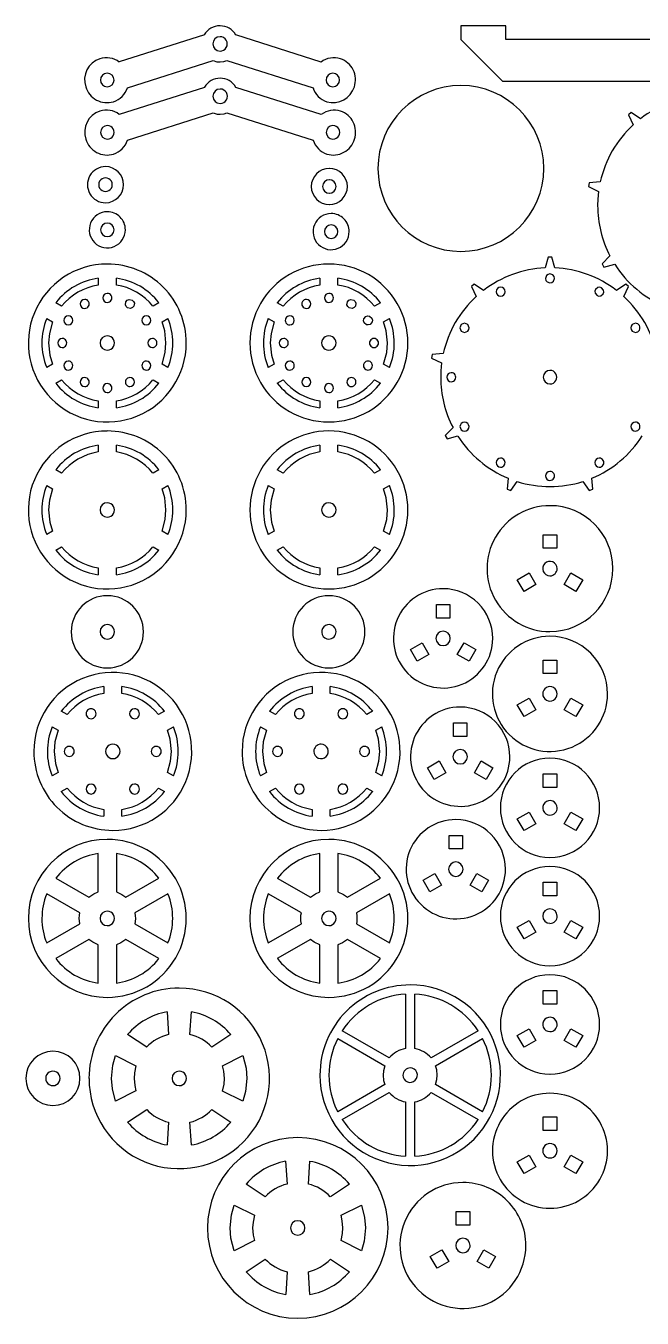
# Model space of a CAD drawing. Header units: millimetres. Extents: x -2305 to 1184, y -190 to 1638.
# Drawn here: x -910.5 to -705.7, y -188.2 to 241.2 of the extents above; entities that cross this region are included whole.
import ezdxf

# ---------------------------------------------------------------- set-up
doc = ezdxf.new("R2010")
doc.units = ezdxf.units.MM

msp = doc.modelspace()

# ---------------------------------------------------------------- linework, layer by layer
at = {"color": 7, "linetype": 'Continuous'}
for p, q in [((-750.99, 241.23), (-765.98, 241.23)), ((-765.98, 241.23), (-765.98, 236.7)), ((-750.99, 236.7), (-750.99, 241.23)), ((-851.22, 238.19), (-879.51, 229.22)), ((-812.4, 229.18), (-840.79, 238.19)), ((-765.98, 236.7), (-752.11, 222.82)), ((-676.02, 236.7), (-750.99, 236.7)), ((-876.79, 220.64), (-848.28, 229.68)), ((-843.73, 229.68), (-815.11, 220.6)), ((-851.18, 220.79), (-879.47, 211.82)), ((-812.36, 211.79), (-840.76, 220.79)), ((-752.11, 222.82), (-577.06, 222.82)), ((-876.75, 203.24), (-848.24, 212.28)), ((-843.7, 212.28), (-815.08, 203.21)), ((-709.35, 212.46), (-710.3, 211.67)), ((-710.3, 211.67), (-708.76, 208.29)), ((-706.29, 210.35), (-709.35, 212.46)), ((-723.35, 189.05), (-723.56, 187.84)), ((-719.66, 189.41), (-723.35, 189.05)), ((-723.56, 187.84), (-720.21, 186.24)), ((-736.98, 164.36), (-737.97, 160.78)), ((-735.75, 164.36), (-736.98, 164.36)), ((-734.76, 160.78), (-735.75, 164.36)), ((-716.43, 164.77), (-719.03, 162.12)), ((-719.03, 162.12), (-718.42, 161.06)), ((-718.42, 161.06), (-714.82, 161.99)), ((-886.46, 157.38), (-886.46, 155.11)), ((-880.46, 155.11), (-880.46, 157.38)), ((-880.46, 157.38), (-880.46, 157.38)), ((-812.84, 157.38), (-812.84, 155.11)), ((-806.84, 155.11), (-806.84, 157.38)), ((-761.52, 155.42), (-762.46, 154.63)), ((-762.46, 154.63), (-760.92, 151.26)), ((-758.46, 153.32), (-761.52, 155.42)), ((-711.21, 155.42), (-714.27, 153.32)), ((-711.81, 151.26), (-710.27, 154.64)), ((-710.27, 154.64), (-711.21, 155.42)), ((-898.64, 148.08), (-900.6, 149.21)), ((-866.31, 149.21), (-868.28, 148.08)), ((-825.01, 148.08), (-826.98, 149.21)), ((-792.69, 149.21), (-794.66, 148.08)), ((-903.61, 144.02), (-901.64, 142.88)), ((-865.28, 142.88), (-863.31, 144.02)), ((-829.98, 144.02), (-828.01, 142.88)), ((-791.66, 142.88), (-789.69, 144.02)), ((-901.64, 128.82), (-903.61, 127.68)), ((-863.31, 127.68), (-865.28, 128.82)), ((-828.01, 128.82), (-829.99, 127.68)), ((-789.69, 127.68), (-791.66, 128.82)), ((-775.51, 132.02), (-775.73, 130.81)), ((-775.73, 130.81), (-772.37, 129.21)), ((-771.82, 132.37), (-775.51, 132.02)), ((-900.6, 122.49), (-898.63, 123.62)), ((-868.28, 123.63), (-866.31, 122.49)), ((-826.98, 122.49), (-825.01, 123.62)), ((-794.66, 123.63), (-792.69, 122.49)), ((-886.46, 116.59), (-886.46, 114.32)), ((-880.46, 114.32), (-880.46, 116.59)), ((-812.84, 116.59), (-812.84, 114.32)), ((-806.84, 114.32), (-806.84, 116.59)), ((-768.59, 107.74), (-771.19, 105.09)), ((-771.19, 105.09), (-770.58, 104.02)), ((-770.58, 104.02), (-766.98, 104.95)), ((-886.46, 101.9), (-886.46, 99.64)), ((-880.46, 99.64), (-880.46, 101.9)), ((-880.46, 101.9), (-880.46, 101.9)), ((-812.84, 101.9), (-812.84, 99.64)), ((-806.84, 99.64), (-806.84, 101.9)), ((-898.64, 92.6), (-900.6, 93.73)), ((-866.31, 93.73), (-868.28, 92.6)), ((-825.01, 92.6), (-826.98, 93.73)), ((-792.69, 93.73), (-794.66, 92.6)), ((-750.28, 90.93), (-750.57, 87.24)), ((-722.15, 87.24), (-722.44, 90.93)), ((-903.61, 88.54), (-901.64, 87.41)), ((-865.28, 87.41), (-863.31, 88.54)), ((-829.98, 88.54), (-828.01, 87.41)), ((-791.66, 87.41), (-789.69, 88.54)), ((-750.57, 87.24), (-749.42, 86.81)), ((-749.42, 86.81), (-747.27, 89.82)), ((-725.45, 89.82), (-723.3, 86.81)), ((-723.3, 86.81), (-722.15, 87.24)), ((-901.64, 73.34), (-903.61, 72.2)), ((-863.31, 72.2), (-865.28, 73.34)), ((-828.01, 73.34), (-829.99, 72.2)), ((-789.69, 72.2), (-791.66, 73.34)), ((-738.62, 72.13), (-734.12, 72.13)), ((-738.62, 67.63), (-738.62, 72.13)), ((-734.12, 72.13), (-734.12, 67.63)), ((-900.6, 67.01), (-898.63, 68.15)), ((-868.28, 68.15), (-866.31, 67.01)), ((-826.98, 67.01), (-825.01, 68.15)), ((-794.66, 68.15), (-792.69, 67.01)), ((-734.12, 67.63), (-738.62, 67.63)), ((-886.46, 61.11), (-886.46, 58.84)), ((-880.46, 58.84), (-880.46, 61.11)), ((-812.84, 61.11), (-812.84, 58.84)), ((-806.84, 58.84), (-806.84, 61.11)), ((-747.23, 57.21), (-743.33, 59.46)), ((-744.98, 53.31), (-747.23, 57.21)), ((-743.33, 59.46), (-741.09, 55.56)), ((-731.65, 55.56), (-729.4, 59.46)), ((-729.4, 59.46), (-725.5, 57.21)), ((-725.5, 57.21), (-727.75, 53.31)), ((-741.09, 55.56), (-744.98, 53.31)), ((-727.75, 53.31), (-731.65, 55.56)), ((-774.13, 48.96), (-769.63, 48.96)), ((-774.13, 44.46), (-774.13, 48.96)), ((-769.63, 48.96), (-769.63, 44.46)), ((-769.63, 44.46), (-774.13, 44.46)), ((-782.74, 34.04), (-778.85, 36.28)), ((-778.85, 36.28), (-776.6, 32.39)), ((-767.16, 32.39), (-764.91, 36.28)), ((-764.91, 36.28), (-761.02, 34.04)), ((-780.49, 30.14), (-782.74, 34.04)), ((-776.6, 32.39), (-780.49, 30.14)), ((-763.27, 30.14), (-767.16, 32.39)), ((-761.02, 34.04), (-763.27, 30.14)), ((-738.62, 30.51), (-734.12, 30.51)), ((-738.62, 26.02), (-738.62, 30.51)), ((-734.12, 30.51), (-734.12, 26.02)), ((-734.12, 26.02), (-738.62, 26.02)), ((-884.64, 21.69), (-884.64, 19.42)), ((-878.64, 19.42), (-878.64, 21.69)), ((-815.43, 21.69), (-815.43, 19.42)), ((-809.43, 19.42), (-809.43, 21.69)), ((-747.23, 15.59), (-743.33, 17.84)), ((-743.33, 17.84), (-741.09, 13.94)), ((-731.65, 13.94), (-729.4, 17.84)), ((-729.4, 17.84), (-725.5, 15.59)), ((-896.82, 12.38), (-898.79, 13.52)), ((-864.5, 13.52), (-866.47, 12.38)), ((-827.61, 12.38), (-829.58, 13.52)), ((-795.29, 13.52), (-797.26, 12.38)), ((-744.98, 11.7), (-747.23, 15.59)), ((-741.09, 13.94), (-744.98, 11.7)), ((-727.75, 11.7), (-731.65, 13.94)), ((-725.5, 15.59), (-727.75, 11.7)), ((-768.45, 9.64), (-763.95, 9.64)), ((-768.45, 5.14), (-768.45, 9.64)), ((-763.95, 9.64), (-763.95, 5.14)), ((-901.79, 8.32), (-899.82, 7.19)), ((-863.46, 7.19), (-861.49, 8.33)), ((-832.58, 8.32), (-830.61, 7.19)), ((-794.25, 7.19), (-792.28, 8.33)), ((-763.95, 5.14), (-768.45, 5.14)), ((-777.07, -5.28), (-773.17, -3.03)), ((-773.17, -3.03), (-770.92, -6.93)), ((-761.48, -6.93), (-759.23, -3.03)), ((-759.23, -3.03), (-755.34, -5.28)), ((-899.82, -6.88), (-901.79, -8.01)), ((-861.49, -8.01), (-863.46, -6.88)), ((-830.61, -6.88), (-832.58, -8.01)), ((-792.28, -8.01), (-794.25, -6.88)), ((-774.82, -9.18), (-777.07, -5.28)), ((-770.92, -6.93), (-774.82, -9.18)), ((-757.59, -9.18), (-761.48, -6.93)), ((-755.34, -5.28), (-757.59, -9.18)), ((-738.62, -7.34), (-734.12, -7.34)), ((-738.62, -11.84), (-738.62, -7.34)), ((-734.12, -7.34), (-734.12, -11.84)), ((-898.79, -13.21), (-896.82, -12.07)), ((-866.47, -12.07), (-864.5, -13.2)), ((-829.58, -13.21), (-827.61, -12.07)), ((-797.26, -12.07), (-795.28, -13.2)), ((-734.12, -11.84), (-738.62, -11.84)), ((-884.64, -19.11), (-884.64, -21.37)), ((-878.64, -21.37), (-878.64, -19.11)), ((-815.43, -19.11), (-815.43, -21.37)), ((-809.43, -21.37), (-809.43, -19.11)), ((-747.23, -22.26), (-743.33, -20.01)), ((-743.33, -20.01), (-741.09, -23.91)), ((-731.65, -23.91), (-729.4, -20.01)), ((-729.4, -20.01), (-725.5, -22.26)), ((-744.98, -26.15), (-747.23, -22.26)), ((-741.09, -23.91), (-744.98, -26.15)), ((-727.75, -26.15), (-731.65, -23.91)), ((-725.5, -22.26), (-727.75, -26.15)), ((-769.9, -27.74), (-765.4, -27.74)), ((-769.9, -32.24), (-769.9, -27.74)), ((-765.4, -27.74), (-765.4, -32.24)), ((-886.46, -46.5), (-886.46, -33.8)), ((-880.46, -33.8), (-880.46, -46.5)), ((-812.84, -46.5), (-812.84, -33.8)), ((-806.84, -33.8), (-806.84, -46.49)), ((-765.4, -32.24), (-769.9, -32.24)), ((-900.59, -41.97), (-889.6, -48.32)), ((-877.32, -48.31), (-866.33, -41.97)), ((-826.97, -41.97), (-815.98, -48.32)), ((-803.7, -48.31), (-792.71, -41.97)), ((-778.51, -42.66), (-774.62, -40.41)), ((-776.26, -46.56), (-778.51, -42.66)), ((-774.62, -40.41), (-772.37, -44.31)), ((-762.93, -44.31), (-760.68, -40.41)), ((-760.68, -40.41), (-756.79, -42.66)), ((-756.79, -42.66), (-759.04, -46.56)), ((-892.6, -53.5), (-903.59, -47.16)), ((-863.32, -47.16), (-874.31, -53.5)), ((-818.98, -53.5), (-829.97, -47.16)), ((-806.84, -46.49), (-806.84, -46.5)), ((-789.7, -47.16), (-800.69, -53.5)), ((-772.37, -44.31), (-776.26, -46.56)), ((-759.04, -46.56), (-762.93, -44.31)), ((-738.62, -43.32), (-734.12, -43.32)), ((-738.62, -47.82), (-738.62, -43.32)), ((-734.12, -43.32), (-734.12, -47.82)), ((-734.12, -47.82), (-738.62, -47.82)), ((-903.59, -63.49), (-892.6, -57.14)), ((-874.31, -57.14), (-863.32, -63.49)), ((-829.97, -63.49), (-818.98, -57.14)), ((-800.69, -57.14), (-789.7, -63.49)), ((-747.23, -58.25), (-743.33, -56)), ((-744.98, -62.14), (-747.23, -58.25)), ((-741.09, -59.89), (-744.98, -62.14)), ((-743.33, -56), (-741.09, -59.89)), ((-731.65, -59.89), (-729.4, -56)), ((-727.75, -62.14), (-731.65, -59.89)), ((-729.4, -56), (-725.5, -58.25)), ((-725.5, -58.25), (-727.75, -62.14)), ((-889.6, -62.33), (-900.59, -68.67)), ((-886.45, -76.84), (-886.46, -64.15)), ((-880.46, -64.15), (-880.46, -76.84)), ((-866.32, -68.68), (-877.32, -62.33)), ((-815.98, -62.33), (-826.97, -68.67)), ((-812.83, -76.84), (-812.84, -64.15)), ((-806.84, -64.15), (-806.84, -76.84)), ((-792.7, -68.68), (-803.7, -62.33)), ((-784.33, -80.48), (-784.33, -98.56)), ((-781.33, -98.57), (-781.33, -80.48)), ((-738.62, -79.31), (-734.12, -79.31)), ((-738.62, -83.81), (-738.62, -79.31)), ((-734.12, -79.31), (-734.12, -83.81)), ((-734.12, -83.81), (-738.62, -83.81)), ((-863.57, -86.36), (-863.12, -93.92)), ((-855.99, -93.92), (-855.54, -86.36)), ((-870.38, -98.12), (-876.71, -93.94)), ((-842.4, -93.94), (-848.73, -98.12)), ((-789.76, -101.69), (-805.4, -92.66)), ((-760.25, -92.66), (-775.89, -101.69)), ((-747.23, -94.23), (-743.33, -91.98)), ((-744.98, -98.13), (-747.23, -94.23)), ((-743.33, -91.98), (-741.09, -95.88)), ((-731.65, -95.88), (-729.4, -91.98)), ((-729.4, -91.98), (-725.5, -94.23)), ((-725.5, -94.23), (-727.75, -98.13)), ((-806.91, -95.26), (-791.25, -104.29)), ((-774.4, -104.29), (-758.75, -95.26)), ((-741.09, -95.88), (-744.98, -98.13)), ((-727.75, -98.13), (-731.65, -95.88)), ((-880.73, -100.89), (-873.95, -104.29)), ((-845.16, -104.29), (-838.38, -100.9)), ((-791.25, -110.56), (-806.91, -119.6)), ((-758.75, -119.6), (-774.4, -110.56)), ((-873.95, -112.68), (-880.73, -116.07)), ((-838.38, -116.08), (-845.16, -112.69)), ((-805.4, -122.19), (-789.76, -113.16)), ((-775.9, -113.16), (-760.25, -122.19)), ((-876.71, -123.03), (-870.38, -118.85)), ((-848.72, -118.85), (-842.4, -123.03)), ((-784.33, -116.29), (-784.33, -134.37)), ((-781.33, -134.37), (-781.33, -116.29)), ((-863.11, -123.05), (-863.57, -130.61)), ((-855.54, -130.61), (-855.99, -123.05)), ((-738.62, -121.3), (-734.12, -121.3)), ((-738.62, -125.79), (-738.62, -121.3)), ((-734.12, -121.3), (-734.12, -125.79)), ((-734.12, -125.79), (-738.62, -125.79)), ((-824.2, -136.04), (-823.74, -143.6)), ((-816.62, -143.61), (-816.17, -136.04)), ((-747.23, -136.22), (-743.33, -133.97)), ((-744.98, -140.11), (-747.23, -136.22)), ((-743.33, -133.97), (-741.09, -137.86)), ((-731.65, -137.86), (-729.4, -133.97)), ((-729.4, -133.97), (-725.5, -136.22)), ((-725.5, -136.22), (-727.75, -140.11)), ((-741.09, -137.86), (-744.98, -140.11)), ((-727.75, -140.11), (-731.65, -137.86)), ((-831.01, -147.8), (-837.33, -143.63)), ((-803.03, -143.63), (-809.35, -147.81)), ((-841.35, -150.58), (-834.57, -153.97)), ((-805.78, -153.97), (-799.01, -150.58)), ((-767.53, -152.77), (-763.04, -152.77)), ((-767.53, -157.27), (-767.53, -152.77)), ((-763.04, -152.77), (-763.04, -157.27)), ((-763.04, -157.27), (-767.53, -157.27)), ((-834.58, -162.37), (-841.35, -165.76)), ((-799.01, -165.76), (-805.78, -162.37)), ((-776.15, -167.69), (-772.25, -165.45)), ((-772.25, -165.45), (-770, -169.34)), ((-760.56, -169.34), (-758.31, -165.45)), ((-758.31, -165.45), (-754.42, -167.69)), ((-837.33, -172.71), (-831.01, -168.53)), ((-809.35, -168.54), (-803.03, -172.71)), ((-773.9, -171.59), (-776.15, -167.69)), ((-770, -169.34), (-773.9, -171.59)), ((-756.67, -171.59), (-760.56, -169.34)), ((-754.42, -167.69), (-756.67, -171.59)), ((-823.74, -172.74), (-824.19, -180.3)), ((-816.17, -180.3), (-816.62, -172.74))]:
    msp.add_line(p, q, dxfattribs=at)
at = {"color": 7, "linetype": 'Continuous', "flags": 128}
for points in [[(-848.28, 229.68), (-847.05, 229.32), (-846.01, 229.23)], [(-846.01, 229.23), (-844.69, 229.37), (-843.73, 229.68)], [(-848.24, 212.28), (-847.01, 211.93), (-845.97, 211.83)], [(-845.97, 211.83), (-844.66, 211.98), (-843.7, 212.28)], [(-720.21, 186.24), (-720.47, 183.62), (-720.53, 181.53)], [(-736.37, 158.79), (-737.01, 158.65), (-737.52, 158.25), (-737.87, 157.29)], [(-737.87, 157.29), (-737.72, 156.65), (-737.32, 156.14), (-736.37, 155.79)], [(-734.87, 157.29), (-735.01, 157.94), (-735.41, 158.45), (-736.37, 158.79)], [(-736.37, 155.79), (-735.72, 155.94), (-735.21, 156.34), (-734.87, 157.29)], [(-877.26, 149.58), (-876.81, 150.07), (-876.21, 150.31), (-875.21, 150.13)], [(-803.64, 149.58), (-803.19, 150.07), (-802.59, 150.31), (-801.59, 150.13)], [(-721.27, 153.65), (-721.46, 153.02), (-721.37, 152.38), (-720.72, 151.6)], [(-719.22, 154.2), (-719.85, 154.4), (-720.49, 154.31), (-721.27, 153.65)], [(-720.72, 151.6), (-720.08, 151.4), (-719.45, 151.49), (-718.67, 152.15)], [(-718.67, 152.15), (-718.47, 152.79), (-718.56, 153.42), (-719.22, 154.2)], [(-876.71, 147.54), (-877.2, 147.99), (-877.44, 148.58), (-877.26, 149.58)], [(-874.66, 148.09), (-875.11, 147.6), (-875.71, 147.36), (-876.71, 147.54)], [(-875.21, 150.13), (-874.72, 149.68), (-874.48, 149.09), (-874.66, 148.09)], [(-803.09, 147.54), (-803.58, 147.99), (-803.82, 148.58), (-803.64, 149.58)], [(-801.04, 148.09), (-801.49, 147.6), (-802.09, 147.36), (-803.09, 147.54)], [(-801.59, 150.13), (-801.1, 149.68), (-800.86, 149.09), (-801.04, 148.09)], [(-901.64, 142.88), (-902.69, 139.06), (-902.95, 135.85)], [(-863.97, 135.85), (-864.39, 139.9), (-865.28, 142.88)], [(-828.02, 142.88), (-829.06, 139.06), (-829.33, 135.85)], [(-798.15, 142.6), (-798.35, 143.23), (-798.26, 143.87), (-797.6, 144.65)], [(-796.1, 142.05), (-796.74, 141.86), (-797.37, 141.94), (-798.15, 142.6)], [(-797.6, 144.65), (-796.97, 144.84), (-796.33, 144.75), (-795.55, 144.1)], [(-795.55, 144.1), (-795.36, 143.46), (-795.45, 142.83), (-796.1, 142.05)], [(-790.34, 135.85), (-790.77, 139.9), (-791.66, 142.88)], [(-902.95, 135.85), (-902.53, 131.8), (-901.64, 128.82)], [(-865.28, 128.82), (-864.23, 132.65), (-863.97, 135.85)], [(-829.33, 135.85), (-828.9, 131.8), (-828.01, 128.82)], [(-791.66, 128.82), (-790.61, 132.65), (-790.34, 135.85)], [(-772.37, 129.21), (-772.63, 126.59), (-772.69, 124.49)], [(-901.64, 87.41), (-902.69, 83.58), (-902.95, 80.37)], [(-863.97, 80.37), (-864.39, 84.42), (-865.28, 87.41)], [(-828.02, 87.41), (-829.06, 83.58), (-829.33, 80.37)], [(-790.34, 80.37), (-790.77, 84.42), (-791.66, 87.41)], [(-902.95, 80.37), (-902.53, 76.32), (-901.64, 73.34)], [(-865.28, 73.34), (-864.23, 77.17), (-863.97, 80.37)], [(-829.33, 80.37), (-828.9, 76.32), (-828.01, 73.34)], [(-791.66, 73.34), (-790.61, 77.17), (-790.34, 80.37)], [(-899.82, 7.19), (-900.87, 3.36), (-901.13, 0.16)], [(-862.15, 0.16), (-862.58, 4.21), (-863.46, 7.19)], [(-830.61, 7.19), (-831.66, 3.36), (-831.92, 0.16)], [(-792.94, 0.16), (-793.36, 4.21), (-794.25, 7.19)], [(-901.13, 0.16), (-900.71, -3.89), (-899.82, -6.88)], [(-863.46, -6.88), (-862.42, -3.05), (-862.15, 0.16)], [(-831.92, 0.16), (-831.5, -3.89), (-830.61, -6.88)], [(-794.25, -6.88), (-793.2, -3.05), (-792.94, 0.16)], [(-889.6, -48.32), (-887.94, -47.15), (-886.46, -46.5)], [(-880.46, -46.5), (-878.6, -47.37), (-877.32, -48.31)], [(-815.98, -48.32), (-814.31, -47.15), (-812.84, -46.5)], [(-806.84, -46.5), (-804.98, -47.37), (-803.7, -48.31)], [(-892.79, -55.32), (-892.73, -54.29), (-892.6, -53.5)], [(-892.6, -57.14), (-892.75, -56.13), (-892.79, -55.32)], [(-874.31, -53.5), (-874.17, -54.51), (-874.13, -55.32)], [(-874.13, -55.32), (-874.19, -56.35), (-874.31, -57.14)], [(-819.16, -55.32), (-819.11, -54.29), (-818.98, -53.5)], [(-818.98, -57.14), (-819.13, -56.13), (-819.16, -55.32)], [(-800.69, -53.5), (-800.55, -54.51), (-800.51, -55.32)], [(-800.51, -55.32), (-800.57, -56.35), (-800.69, -57.14)], [(-886.46, -64.15), (-888.31, -63.28), (-889.6, -62.33)], [(-877.32, -62.33), (-878.98, -63.5), (-880.46, -64.15)], [(-812.84, -64.15), (-814.69, -63.28), (-815.98, -62.33)], [(-803.7, -62.33), (-805.36, -63.5), (-806.84, -64.15)], [(-882.04, -108.48), (-881.62, -104.13), (-880.73, -100.89)], [(-838.38, -100.9), (-837.33, -105.04), (-837.06, -108.49)], [(-873.95, -104.29), (-874.43, -106.59), (-874.55, -108.49)], [(-844.56, -108.49), (-844.75, -106.09), (-845.16, -104.29)], [(-791.25, -104.29), (-791.71, -106), (-791.82, -107.43)], [(-773.83, -107.43), (-774.02, -105.63), (-774.4, -104.29)], [(-880.73, -116.07), (-881.78, -111.93), (-882.04, -108.48)], [(-874.55, -108.49), (-874.36, -110.88), (-873.95, -112.68)], [(-845.16, -112.69), (-844.68, -110.38), (-844.56, -108.49)], [(-837.06, -108.49), (-837.49, -112.85), (-838.38, -116.08)], [(-791.82, -107.43), (-791.64, -109.23), (-791.25, -110.56)], [(-774.4, -110.56), (-773.95, -108.85), (-773.83, -107.43)], [(-842.67, -158.17), (-842.25, -153.81), (-841.35, -150.58)], [(-834.57, -153.97), (-835.05, -156.28), (-835.18, -158.17)], [(-805.18, -158.17), (-805.38, -155.77), (-805.78, -153.97)], [(-799.01, -150.58), (-797.95, -154.72), (-797.69, -158.17)], [(-841.36, -165.76), (-842.41, -161.62), (-842.67, -158.17)], [(-835.18, -158.17), (-834.98, -160.57), (-834.58, -162.37)], [(-805.78, -162.37), (-805.3, -160.06), (-805.18, -158.17)], [(-797.69, -158.17), (-798.11, -162.53), (-799.01, -165.76)]]:
    msp.add_lwpolyline(points, dxfattribs=at)
at = {"color": 7, "linetype": 'Continuous'}
for centre, radius, start, end in [((-846.01, 235.24), 5.99, 89.9918, 150.5062), ((-846, 235.24), 5.98, 29.4743, 90.0391), ((-846.01, 235.23), 2.4, 90.0086, 269.9812), ((-846.01, 235.23), 2.4, 269.9731, 90.0371), ((-883.62, 223.3), 7.39, 108.4151, 198.3975), ((-883.81, 223.45), 7.19, 53.2752, 107.3983), ((-808.11, 223.48), 7.14, 72.7847, 126.9529), ((-808.34, 223.33), 7.35, 341.2613, 71.4202), ((-883.49, 223.23), 2.25, 90.001, 269.998), ((-883.49, 223.23), 2.25, 270.0059, 89.9951), ((-845.97, 217.85), 5.99, 90.0042, 150.5146), ((-845.97, 217.85), 5.98, 29.4712, 90.0215), ((-808.52, 223.23), 2.25, 90.001, 269.9893), ((-808.52, 223.23), 2.25, 270.0108, 89.9989), ((-883.57, 223.09), 7.38, 196.703, 286.8568), ((-883.63, 222.88), 7.2, 287.8347, 341.8813), ((-845.97, 217.83), 2.4, 90.0259, 269.9648), ((-845.97, 217.83), 2.4, 269.9658, 90.0435), ((-808.34, 222.77), 7.11, 197.7612, 252.149), ((-808.43, 223.06), 7.36, 253.4851, 343.4849), ((-765.98, 193.84), 27.55, 89.9998, 269.9997), ((-765.98, 193.84), 27.55, 270.0011, 89.9994), ((-684.25, 181.68), 36.17, 92.466, 127.5493), ((-883.59, 205.91), 7.39, 108.408, 198.4064), ((-883.77, 206.06), 7.19, 53.2737, 107.4014), ((-808.07, 206.09), 7.13, 72.756, 126.9811), ((-808.3, 205.94), 7.35, 341.2652, 71.4298), ((-883.46, 205.84), 2.25, 90.001, 269.9869), ((-883.46, 205.84), 2.25, 270.001, 90.0111), ((-808.49, 205.84), 2.25, 89.9977, 269.9946), ((-808.49, 205.84), 2.25, 269.9928, 90.0149), ((-684.25, 181.55), 36.27, 132.5063, 167.4896), ((-883.53, 205.69), 7.38, 196.696, 286.8586), ((-883.6, 205.49), 7.21, 287.8568, 341.8597), ((-808.31, 205.37), 7.1, 197.7285, 252.1564), ((-808.39, 205.67), 7.36, 253.4844, 343.486), ((-884.06, 188.45), 6, 89.9969, 270.0063), ((-884.06, 188.45), 6, 270.0026, 89.9942), ((-809.68, 187.85), 6, 90.0137, 269.9892), ((-809.69, 187.85), 6, 270.0032, 89.9939), ((-884.06, 188.45), 2.25, 89.9763, 270.0152), ((-884.05, 188.45), 2.25, 269.9862, 90.0223), ((-809.68, 187.85), 2.25, 90.0002, 269.9922), ((-809.69, 187.85), 2.25, 270.0052, 90.0025), ((-684.31, 181.5), 36.22, 179.9641, 207.5177), ((-883.46, 173.45), 6, 89.9873, 359.9994), ((-883.45, 173.46), 5.99, 359.935, 90.0482), ((-809.09, 172.85), 6, 90.002, 0.0136), ((-809.08, 172.86), 5.99, 359.9604, 90.0519), ((-883.46, 173.45), 2.25, 90.0052, 269.9909), ((-883.46, 173.45), 2.25, 270.0101, 89.9939), ((-809.09, 172.85), 2.25, 90.0019, 269.996), ((-809.09, 172.85), 2.25, 270.0052, 89.9969), ((-883.46, 135.85), 26.24, 89.9947, 0.0073), ((-883.44, 135.87), 26.22, 359.9591, 90.0419), ((-809.84, 135.85), 26.24, 90.0002, 270.0008), ((-809.84, 135.85), 26.24, 269.9983, 90.0006), ((-736.41, 124.64), 36.17, 92.4675, 127.5446), ((-736.31, 124.65), 36.17, 52.454, 87.5395), ((-684.12, 181.59), 36.43, 212.5543, 247.3887), ((-883.47, 135.87), 21.71, 97.9067, 142.0967), ((-883.47, 135.88), 19.46, 98.8357, 141.2011), ((-883.45, 135.87), 21.72, 37.9107, 82.085), ((-883.46, 135.87), 19.48, 38.8116, 81.1421), ((-809.85, 135.87), 21.71, 97.9064, 142.1003), ((-809.85, 135.89), 19.45, 98.8317, 141.2114), ((-809.83, 135.87), 21.72, 37.9088, 82.082), ((-809.84, 135.87), 19.48, 38.8162, 81.1389), ((-890.96, 148.84), 1.5, 89.9998, 269.9823), ((-890.96, 148.84), 1.5, 269.9998, 90.0181), ((-883.46, 150.85), 1.5, 89.9998, 269.9821), ((-883.46, 150.85), 1.5, 269.9998, 90.0183), ((-817.33, 148.84), 1.5, 89.9822, 270.0125), ((-817.33, 148.84), 1.5, 270.0135, 89.9918), ((-809.84, 150.85), 1.5, 90.0047, 269.9927), ((-809.84, 150.85), 1.5, 269.9998, 90.0027), ((-736.42, 124.52), 36.26, 132.5046, 167.4966), ((-752.77, 152.9), 1.5, 90.0028, 269.9938), ((-752.77, 152.9), 1.5, 270.0028, 90.0006), ((-736.34, 124.5), 36.3, 12.5263, 47.4815), ((-883.56, 135.87), 21.64, 157.8756, 180.0577), ((-896.44, 143.35), 1.5, 90.0003, 269.9996), ((-896.44, 143.35), 1.5, 270.0003, 89.9997), ((-870.47, 143.35), 1.5, 89.9998, 269.9989), ((-870.47, 143.35), 1.5, 270.0047, 89.9965), ((-883.38, 135.86), 21.67, 359.9622, 22.1122), ((-809.97, 135.87), 21.61, 157.842, 180.0518), ((-822.82, 143.35), 1.5, 89.9822, 270.0121), ((-822.82, 143.35), 1.5, 270.0135, 89.9922), ((-809.74, 135.87), 21.64, 359.9454, 22.123), ((-764.77, 140.89), 1.5, 90.0028, 269.9918), ((-764.77, 140.89), 1.5, 270.0028, 90.0027), ((-707.96, 140.89), 1.5, 90.0028, 269.9845), ((-707.96, 140.89), 1.5, 270.0028, 90.0099), ((-883.46, 135.85), 2.4, 90.0043, 269.9843), ((-883.46, 135.85), 2.4, 269.9884, 90.0229), ((-809.84, 135.85), 2.4, 89.9982, 270.0003), ((-809.84, 135.85), 2.4, 269.9946, 90.007), ((-883.53, 135.84), 21.67, 179.9643, 202.1052), ((-898.45, 135.85), 1.5, 90.0003, 269.9988), ((-898.45, 135.85), 1.5, 270.0003, 90.0006), ((-868.46, 135.85), 1.5, 90.0135, 269.9724), ((-868.46, 135.85), 1.5, 269.9822, 90.0318), ((-883.38, 135.84), 21.66, 337.8866, 0.0359), ((-809.91, 135.84), 21.67, 179.9765, 202.1141), ((-824.83, 135.85), 1.5, 90.0003, 269.9931), ((-824.83, 135.85), 1.5, 270.0003, 90.0062), ((-794.84, 135.85), 1.5, 89.9973, 269.9996), ((-794.84, 135.85), 1.5, 269.9973, 90.0057), ((-809.68, 135.82), 21.59, 337.8511, 0.0787), ((-896.44, 128.35), 1.5, 89.9973, 269.9874), ((-896.44, 128.35), 1.5, 269.9973, 90.0179), ((-870.47, 128.35), 1.5, 89.9822, 270.0165), ((-870.47, 128.35), 1.5, 270.0135, 89.9878), ((-822.82, 128.35), 1.5, 89.9973, 269.997), ((-822.82, 128.35), 1.5, 270.0023, 90.0034), ((-796.85, 128.35), 1.5, 89.9973, 270.0018), ((-796.85, 128.35), 1.5, 269.9973, 90.0035), ((-769.17, 124.49), 1.5, 90.0028, 269.985), ((-769.17, 124.49), 1.5, 270.0028, 90.0094), ((-736.37, 124.49), 2.25, 89.9977, 269.9927), ((-736.37, 124.49), 2.25, 269.9977, 90.0119), ((-883.46, 135.84), 21.73, 217.9185, 262.0736), ((-883.46, 135.83), 19.47, 218.8036, 261.1505), ((-890.96, 122.86), 1.5, 89.9998, 269.9823), ((-890.96, 122.86), 1.5, 269.9998, 90.0181), ((-883.46, 120.86), 1.5, 89.9973, 269.9845), ((-883.46, 120.86), 1.5, 269.9973, 90.0208), ((-883.45, 135.82), 19.46, 278.8457, 321.2134), ((-883.45, 135.83), 21.71, 277.9152, 322.1182), ((-875.96, 122.87), 1.5, 89.9973, 270.001), ((-875.96, 122.87), 1.5, 270.0023, 89.9994), ((-809.84, 135.84), 21.72, 217.9126, 262.0758), ((-809.83, 135.84), 19.49, 218.8208, 261.1313), ((-817.33, 122.86), 1.5, 89.9998, 269.9949), ((-817.33, 122.86), 1.5, 270.0047, 90.0006), ((-809.84, 120.86), 1.5, 90.0023, 269.9952), ((-809.84, 120.86), 1.5, 269.9973, 90.0052), ((-809.83, 135.82), 19.46, 278.8427, 321.2139), ((-809.82, 135.82), 21.7, 277.9123, 322.1281), ((-802.34, 122.87), 1.5, 89.9973, 270.0014), ((-802.34, 122.87), 1.5, 269.9973, 90.0039), ((-736.51, 124.46), 36.18, 179.9509, 207.5327), ((-764.77, 108.09), 1.5, 90.0028, 269.9918), ((-764.77, 108.09), 1.5, 270.0028, 90.0027), ((-707.96, 108.09), 1.5, 90.0028, 269.9845), ((-707.96, 108.09), 1.5, 270.0028, 90.0099), ((-883.46, 80.37), 26.24, 89.9944, 0.0053), ((-883.44, 80.4), 26.22, 359.958, 90.0408), ((-809.84, 80.38), 26.24, 90.0004, 270.0006), ((-809.84, 80.38), 26.24, 269.9989, 90.0001), ((-736.28, 124.55), 36.43, 212.552, 247.3899), ((-736.44, 124.55), 36.42, 292.6115, 327.4533), ((-883.47, 80.39), 21.72, 97.9106, 142.0959), ((-883.47, 80.4), 19.47, 98.8401, 141.2003), ((-883.45, 80.39), 21.72, 37.9051, 82.0875), ((-883.46, 80.39), 19.48, 38.8117, 81.1384), ((-809.85, 80.4), 21.71, 97.9103, 142.0996), ((-809.85, 80.41), 19.46, 98.8361, 141.2105), ((-809.83, 80.39), 21.72, 37.9031, 82.0844), ((-809.84, 80.39), 19.48, 38.8163, 81.1352), ((-752.77, 96.09), 1.5, 90.0003, 269.9963), ((-752.77, 96.09), 1.5, 270.0003, 90.0031), ((-719.97, 96.09), 1.5, 90.0003, 269.9712), ((-719.97, 96.09), 1.5, 270.0003, 90.0281), ((-736.37, 91.7), 1.5, 90.0028, 269.9828), ((-736.37, 91.7), 1.5, 270.0028, 90.0116), ((-883.56, 80.39), 21.63, 157.8745, 180.0561), ((-883.38, 80.39), 21.67, 359.9653, 22.1119), ((-809.97, 80.39), 21.61, 157.8409, 180.0502), ((-809.74, 80.39), 21.64, 359.9485, 22.1226), ((-736.39, 124.45), 36.3, 252.5602, 270.0492), ((-736.33, 124.48), 36.33, 269.9585, 287.4327), ((-883.46, 80.37), 2.4, 90.0086, 269.9801), ((-883.46, 80.37), 2.4, 269.9927, 90.0187), ((-809.84, 80.37), 2.4, 90.0024, 269.996), ((-809.84, 80.37), 2.4, 269.9988, 90.0027), ((-736.37, 60.88), 20.92, 89.9995, 270.0018), ((-736.37, 60.88), 20.92, 270.001, 89.9978), ((-883.53, 80.36), 21.67, 179.9589, 202.1038), ((-883.38, 80.36), 21.66, 337.8861, 0.0377), ((-809.91, 80.36), 21.67, 179.971, 202.1128), ((-809.68, 80.34), 21.59, 337.8507, 0.0805), ((-883.46, 80.36), 21.72, 217.9051, 262.0807), ((-883.46, 80.35), 19.47, 218.8094, 261.1484), ((-883.45, 80.34), 19.46, 278.8419, 321.2099), ((-883.45, 80.35), 21.71, 277.9125, 322.1114), ((-809.84, 80.35), 21.72, 217.8993, 262.0829), ((-809.83, 80.37), 19.49, 218.8266, 261.1292), ((-809.83, 80.34), 19.46, 278.8389, 321.2104), ((-809.82, 80.34), 21.7, 277.9097, 322.1213), ((-736.37, 60.88), 2.4, 0.006, 270.0078), ((-736.37, 60.88), 2.4, 269.9844, 0.059), ((-883.46, 39.89), 12, 90.01, 269.9919), ((-883.46, 39.89), 12, 270.0009, 89.9972), ((-809.84, 39.89), 12, 90.0058, 269.9965), ((-809.84, 39.89), 12, 270.0015, 89.9963), ((-771.88, 37.71), 16.5, 89.9906, 0.0019), ((-771.87, 37.72), 16.48, 359.959, 90.031), ((-883.46, 39.89), 2.4, 90.0043, 269.9862), ((-883.46, 39.89), 2.4, 269.9884, 90.021), ((-809.84, 39.89), 2.4, 359.9782, 269.9984), ((-809.83, 39.89), 2.4, 269.9266, 0.0704), ((-771.88, 37.71), 2.4, 90.0149, 269.9746), ((-771.88, 37.71), 2.4, 270.0391, 89.9715), ((-736.37, 19.26), 19.13, 89.9965, 0.0064), ((-736.35, 19.28), 19.11, 359.9581, 90.0421), ((-881.64, 0.16), 26.24, 269.9949, 180.0074), ((-812.43, 0.16), 26.24, 269.9947, 180.0077), ((-881.65, 0.18), 21.71, 97.9132, 142.1079), ((-881.63, 0.18), 21.72, 37.9114, 82.0898), ((-812.44, 0.18), 21.71, 97.9112, 142.1083), ((-812.42, 0.18), 21.72, 37.9114, 82.0897), ((-736.37, 19.27), 2.4, 89.9761, 270.013), ((-736.37, 19.27), 2.4, 269.992, 90.0189), ((-881.65, 0.19), 19.46, 98.8442, 141.2143), ((-881.65, 0.17), 19.49, 38.8186, 81.1207), ((-812.44, 0.19), 19.46, 98.8423, 141.2141), ((-812.44, 0.16), 19.49, 38.8218, 81.1196), ((-888.87, 12.67), 1.65, 89.99, 270.0057), ((-888.87, 12.67), 1.65, 269.9945, 90.0099), ((-874.42, 12.67), 1.65, 90.0065, 269.9909), ((-874.42, 12.67), 1.65, 269.99, 90.0126), ((-819.66, 12.67), 1.65, 89.9945, 270.0023), ((-819.66, 12.67), 1.65, 269.9945, 90.0087), ((-805.2, 12.67), 1.65, 89.99, 270.0072), ((-805.2, 12.67), 1.65, 269.9945, 90.0084), ((-766.2, -1.61), 16.5, 89.989, 359.9997), ((-766.19, -1.6), 16.48, 359.9576, 90.0292), ((-881.75, 0.17), 21.63, 157.8689, 180.0457), ((-881.54, 0.18), 21.64, 359.9458, 22.1249), ((-812.54, 0.17), 21.63, 157.8726, 180.0495), ((-812.33, 0.18), 21.64, 359.9462, 22.1241), ((-881.66, 0.14), 26.22, 179.9649, 270.0391), ((-881.73, 0.14), 21.66, 179.9576, 202.1158), ((-896.1, 0.15), 1.65, 89.99, 270.0089), ((-896.1, 0.15), 1.65, 269.9945, 90.0066), ((-881.64, 0.16), 2.4, 89.9516, 270.0394), ((-881.64, 0.16), 2.4, 269.9752, 90.0338), ((-867.19, 0.15), 1.65, 89.9945, 269.9996), ((-867.19, 0.15), 1.65, 269.99, 90.0159), ((-881.52, 0.13), 21.62, 337.8714, 0.0567), ((-812.45, 0.14), 26.22, 179.9653, 270.0386), ((-812.52, 0.14), 21.65, 179.9527, 202.1147), ((-826.89, 0.15), 1.65, 89.99, 269.9949), ((-826.88, 0.15), 1.65, 269.99, 90.0251), ((-812.43, 0.16), 2.4, 89.9246, 180.0531), ((-812.43, 0.15), 2.4, 179.9973, 89.9985), ((-797.98, 0.15), 1.65, 89.99, 270.0039), ((-797.98, 0.15), 1.65, 269.9945, 90.0116), ((-812.31, 0.13), 21.62, 337.8717, 0.0559), ((-766.2, -1.61), 2.4, 89.9985, 269.9923), ((-766.2, -1.61), 2.4, 270.0386, 89.9706), ((-736.37, -18.59), 16.49, 90.002, 269.9996), ((-736.37, -18.59), 16.49, 270.0005, 89.9979), ((-881.64, 0.14), 19.48, 218.807, 261.1392), ((-888.87, -12.36), 1.65, 89.9985, 269.9972), ((-888.87, -12.36), 1.65, 270.003, 90.0014), ((-881.64, 0.13), 19.47, 278.8584, 321.2069), ((-874.42, -12.36), 1.65, 90.015, 269.9824), ((-874.42, -12.36), 1.65, 269.9985, 90.0042), ((-812.43, 0.14), 19.48, 218.8085, 261.1396), ((-819.66, -12.36), 1.65, 90.003, 269.9939), ((-819.66, -12.36), 1.65, 270.003, 90.0002), ((-812.43, 0.13), 19.47, 278.8585, 321.2068), ((-805.2, -12.36), 1.65, 89.9985, 269.9987), ((-805.2, -12.36), 1.65, 270.003, 89.9999), ((-881.65, 0.14), 21.72, 217.9167, 262.088), ((-881.63, 0.14), 21.71, 277.9062, 322.0886), ((-812.44, 0.14), 21.72, 217.9181, 262.0884), ((-812.42, 0.14), 21.71, 277.9064, 322.0883), ((-736.37, -18.59), 2.4, 0.0101, 270.016), ((-736.36, -18.59), 2.4, 269.9553, 0.1003), ((-767.65, -38.99), 16.5, 89.9894, 0.0021), ((-767.64, -38.98), 16.48, 359.957, 90.0324), ((-883.46, -55.32), 26.24, 90.0006, 269.9986), ((-883.46, -55.32), 26.24, 269.9995, 90.0013), ((-809.84, -55.32), 26.24, 90.0006, 269.9984), ((-809.84, -55.32), 26.24, 269.9995, 90.0015), ((-883.47, -55.3), 21.7, 97.9174, 142.1101), ((-883.45, -55.3), 21.7, 37.8918, 82.0794), ((-809.84, -55.3), 21.7, 97.923, 142.1122), ((-809.83, -55.3), 21.7, 37.8943, 82.084), ((-767.65, -38.99), 2.4, 90.0067, 269.9897), ((-767.65, -38.99), 2.4, 270.0309, 89.9728), ((-736.36, -54.57), 16.5, 90.0072, 269.9944), ((-736.37, -54.57), 16.5, 270.0057, 89.9928), ((-883.51, -55.31), 21.67, 157.9015, 180.034), ((-883.35, -55.3), 21.62, 359.9381, 22.1208), ((-809.87, -55.31), 21.7, 157.9132, 180.0222), ((-809.76, -55.3), 21.65, 359.9548, 22.1037), ((-883.53, -55.34), 21.66, 179.9644, 202.1103), ((-883.46, -55.32), 2.4, 90.0012, 269.9912), ((-883.46, -55.32), 2.4, 269.993, 90.0145), ((-883.37, -55.34), 21.64, 337.8888, 0.0538), ((-809.89, -55.33), 21.67, 179.9728, 202.1017), ((-809.84, -55.32), 2.4, 90.0043, 269.9865), ((-809.84, -55.32), 2.4, 269.993, 90.0162), ((-809.78, -55.33), 21.68, 337.9061, 0.0362), ((-736.37, -54.57), 2.4, 0.0227, 270.0158), ((-736.36, -54.58), 2.4, 269.9581, 0.1099), ((-883.47, -55.35), 21.7, 217.8953, 262.0855), ((-883.45, -55.34), 21.7, 277.9214, 322.1008), ((-809.84, -55.35), 21.7, 217.8928, 262.0798), ((-809.83, -55.35), 21.7, 277.9208, 322.1047), ((-736.36, -90.56), 16.5, 90.0064, 269.9952), ((-736.37, -90.56), 16.5, 270.0037, 89.9947), ((-859.58, -108.46), 29.97, 89.9614, 180.0409), ((-859.55, -108.49), 29.99, 179.9922, 90.0089), ((-782.85, -107.41), 29.97, 89.9616, 180.042), ((-782.82, -107.43), 29.99, 179.9966, 90.0055), ((-782.81, -107.43), 26.99, 93.2251, 146.8307), ((-782.85, -107.44), 27, 33.182, 86.7704), ((-859.57, -108.46), 22.46, 100.2595, 139.7462), ((-859.54, -108.46), 22.46, 40.268, 79.742), ((-736.37, -90.56), 2.4, 359.9945, 270.0069), ((-859.56, -108.47), 14.98, 103.7403, 136.2891), ((-859.54, -108.44), 14.95, 43.6694, 76.2788), ((-736.36, -90.56), 2.39, 269.9306, 0.1004), ((-782.97, -107.42), 26.84, 153.0678, 180.0263), ((-782.84, -107.42), 8.98, 99.5087, 140.348), ((-782.81, -107.43), 8.98, 39.6564, 80.4921), ((-782.67, -107.41), 26.83, 359.9658, 26.9412), ((-901.54, -108.49), 9, 90.0009, 269.9973), ((-901.54, -108.49), 9, 270.0009, 90.0009), ((-901.54, -108.49), 2.4, 89.9949, 269.9985), ((-901.54, -108.49), 2.4, 269.9949, 90.0118), ((-859.55, -108.49), 2.4, 90.0144, 269.9786), ((-859.55, -108.49), 2.4, 269.9805, 90.0265), ((-782.83, -107.43), 2.4, 89.9482, 180.0617), ((-782.82, -107.43), 2.4, 179.9999, 90.0235), ((-782.96, -107.44), 26.86, 179.9836, 206.9221), ((-782.66, -107.45), 26.82, 333.0602, 0.0352), ((-782.84, -107.43), 8.99, 219.6505, 260.4879), ((-782.82, -107.42), 8.99, 279.5317, 320.3359), ((-736.37, -132.54), 19.12, 89.9998, 270.0016), ((-736.37, -132.54), 19.12, 269.9983, 90.0003), ((-859.56, -108.51), 14.97, 223.6873, 256.2519), ((-859.56, -108.49), 14.99, 283.7543, 316.2774), ((-859.56, -108.51), 22.46, 220.2544, 259.7329), ((-859.55, -108.51), 22.46, 280.2725, 319.7448), ((-782.8, -107.41), 27, 213.1844, 266.7606), ((-782.83, -107.44), 26.97, 273.202, 326.8531), ((-820.18, -158.17), 29.99, 0.0019, 179.9981), ((-736.37, -132.54), 2.4, 89.961, 270.0281), ((-736.37, -132.54), 2.4, 269.9846, 90.0263), ((-820.19, -158.15), 22.47, 100.2749, 139.7393), ((-820.17, -158.16), 22.47, 40.2772, 79.7277), ((-820.18, -158.15), 14.98, 103.7486, 136.291), ((-820.16, -158.11), 14.93, 43.6559, 76.2989), ((-765.29, -164.02), 20.92, 89.9929, 0.0084), ((-765.27, -164.01), 20.9, 359.9616, 90.0373), ((-820.18, -158.17), 29.99, 180.0018, 359.9982), ((-820.18, -158.17), 2.4, 90.0218, 269.9776), ((-820.18, -158.17), 2.4, 270.0074, 89.9933), ((-765.28, -164.02), 2.4, 0.0405, 270.0221), ((-765.28, -164.02), 2.39, 269.9473, 0.1325), ((-820.17, -158.17), 14.99, 223.7123, 256.2305), ((-820.18, -158.19), 14.98, 283.7463, 316.2906), ((-820.2, -158.21), 22.45, 220.2436, 259.7451), ((-820.17, -158.19), 22.47, 280.2761, 319.7397)]:
    msp.add_arc(centre, radius, start, end, dxfattribs=at)

doc.saveas('drawing.dxf')
